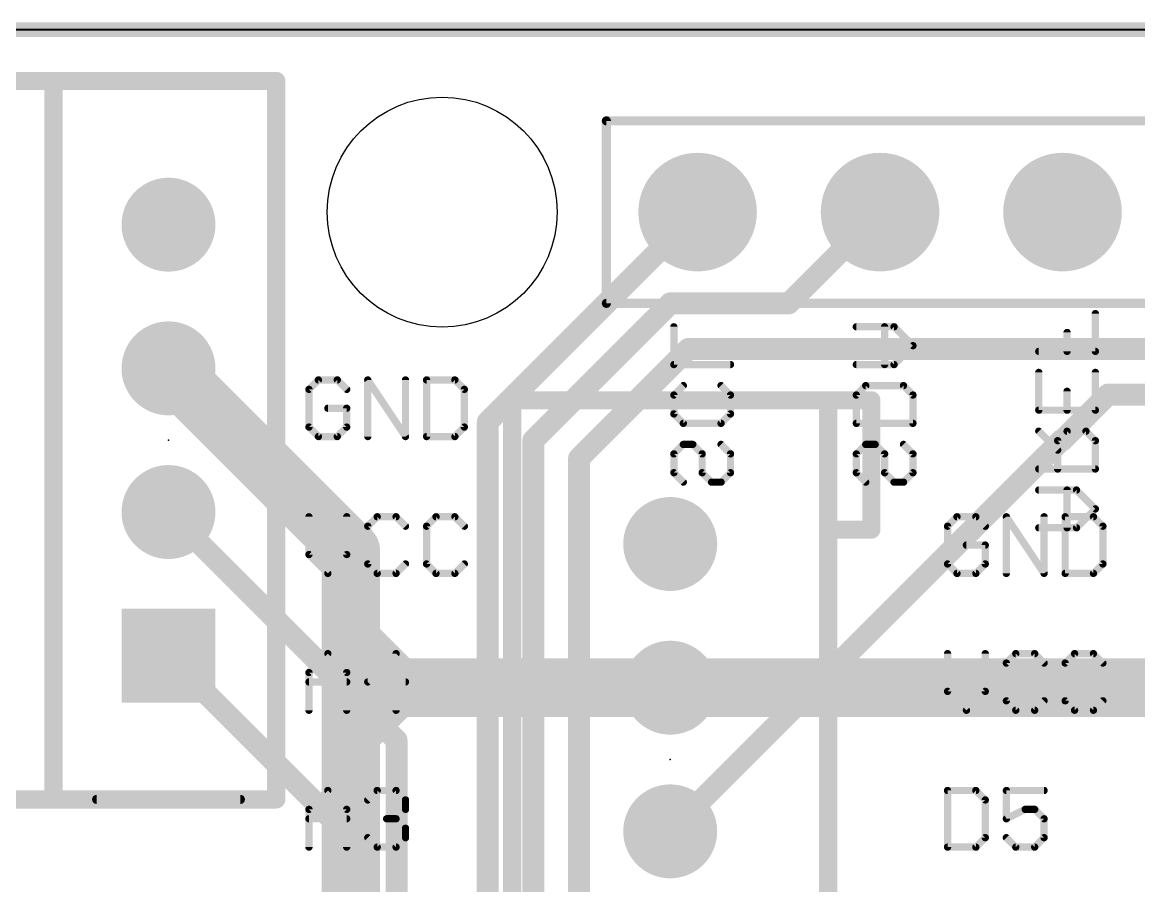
# Model space of a CAD drawing. Extents: x -0.23 to 5.5, y -0.23 to 4.66.
# Drawn here: x 0.37 to 0.982, y 1.631 to 2.104 of the extents above; entities that cross this region are included whole.
import ezdxf

# ---------------------------------------------------------------- set-up
doc = ezdxf.new("R2010")
doc.units = 0
for name, color, linetype in [('1', 14, 'CONTINUOUS'), ('16', 174, 'CONTINUOUS'), ('17', 94, 'CONTINUOUS'), ('20', 214, 'CONTINUOUS'), ('21', 251, 'CONTINUOUS'), ('22', 134, 'CONTINUOUS'), ('23', 178, 'CONTINUOUS')]:
    doc.layers.add(name, color=color, linetype=linetype)

# ---------------------------------------------------------------- blocks, each defined once
blk = doc.blocks.new('ROUNDP')
at = {"const_width": 0.5}
blk.add_lwpolyline([(0, -0.25, 1), (0, 0.25, 1), (0, -0.25)], format="xyb", dxfattribs=at)
blk = doc.blocks.new('SQUAREP')
blk.add_solid([(-0.5, -0.5), (0.5, -0.5), (-0.5, 0.5), (0.5, 0.5)])

msp = doc.modelspace()

# ---------------------------------------------------------------- linework, layer by layer
at = {"layer": '1'}
for points, const_width in [([(0, 2.1), (2.7, 2.1)], 0.008), ([(0.55, 1.81437), (0.45, 1.91437)], 0.032), ([(0.55, 1.765), (0.55, 1.81437)], 0.032), ([(0.55, 1.745), (0.55, 1.765)], 0.032), ([(0.57563, 1.73937), (0.55, 1.765)], 0.032), ([(0.55563, 1.73937), (0.55, 1.745)], 0.032), ([(0.55, 1.715), (0.55, 1.745)], 0.032), ([(0.57437, 1.73937), (0.55, 1.715)], 0.032), ([(0.57437, 1.73937), (0.55563, 1.73937)], 0.032), ([(0.57563, 1.73937), (0.57437, 1.73937)], 0.032), ([(0.725, 1.73937), (0.57563, 1.73937)], 0.032), ([(0.725, 1.73937), (1.2, 1.73937)], 0.032), ([(0.55, 1.49), (0.55, 1.715)], 0.032)]:
    msp.add_lwpolyline(points, dxfattribs=dict(at, const_width=const_width))
at = {"layer": '1', "const_width": 0.016}
for points in [[(0.455657, 1.920027, 1), (0.444343, 1.908713)], [(0.558, 1.81437, 1), (0.542, 1.81437)], [(0.544343, 1.808713, 1), (0.555657, 1.820027)], [(0.558, 1.765, 1), (0.542, 1.765)], [(0.555657, 1.770657, 1), (0.544343, 1.759343)], [(0.542, 1.765, 1), (0.558, 1.765)], [(0.555657, 1.750657, 1), (0.544343, 1.739343)], [(0.558, 1.745, 1), (0.542, 1.745)], [(0.542, 1.745, 1), (0.558, 1.745)], [(0.55563, 1.74737, 1), (0.55563, 1.73137)], [(0.549973, 1.733713, 1), (0.561287, 1.745027)], [(0.57437, 1.74737, 1), (0.57437, 1.73137)], [(0.57563, 1.74737, 1), (0.57563, 1.73137)], [(0.580027, 1.733713, 1), (0.568713, 1.745027)], [(0.569973, 1.733713, 1), (0.581287, 1.745027)], [(0.57437, 1.73137, 1), (0.57437, 1.74737)], [(0.57563, 1.73137, 1), (0.57563, 1.74737)], [(0.725, 1.74737, 1), (0.725, 1.73137)], [(0.725, 1.73137, 1), (0.725, 1.74737)], [(0.558, 1.715, 1), (0.542, 1.715)], [(0.544343, 1.720657, 1), (0.555657, 1.709343)], [(0.542, 1.715, 1), (0.558, 1.715)]]:
    msp.add_lwpolyline(points, format="xyb", dxfattribs=at)
at = {"layer": '16'}
for points, const_width in [([(0, 2.1), (2.7, 2.1)], 0.008), ([(0.74, 2), (0.625, 1.885)], 0.012), ([(0.79, 1.95), (0.84, 2)], 0.012), ([(0.65, 1.875), (0.725, 1.95)], 0.012), ([(0.725, 1.95), (0.79, 1.95)], 0.012), ([(0.675, 1.865), (0.735, 1.925)], 0.012), ([(0.735, 1.925), (1.465, 1.925)], 0.012), ([(0.94, 1.875), (0.965, 1.9)], 0.012), ([(0.965, 1.9), (1.64, 1.9)], 0.012), ([(0.625, 1.885), (0.625, 0.58189)], 0.012), ([(0.65, 1.875), (0.65, 0.63563)], 0.012), ([(0.93937, 1.875), (0.725, 1.66063)], 0.012), ([(0.93937, 1.875), (0.94, 1.875)], 0.012), ([(0.675, 1.16), (0.675, 1.865)], 0.012), ([(0.575, 1.71063), (0.45, 1.83563)], 0.012), ([(0.55, 1.65689), (0.45, 1.75689)], 0.012), ([(0.575, 0.5), (0.575, 1.71063)], 0.012), ([(0.55, 1.4), (0.55, 1.65689)], 0.012)]:
    msp.add_lwpolyline(points, dxfattribs=dict(at, const_width=const_width))
at = {"layer": '16', "const_width": 0.006}
for points in [[(0.742121, 1.997879, 1), (0.737879, 2.002121)], [(0.842121, 1.997879, 1), (0.837879, 2.002121)], [(0.725, 1.953, 1), (0.725, 1.947)], [(0.727121, 1.947879, 1), (0.722879, 1.952121)], [(0.787879, 1.952121, 1), (0.792121, 1.947879)], [(0.79, 1.947, 1), (0.79, 1.953)], [(0.735, 1.928, 1), (0.735, 1.922)], [(0.737121, 1.922879, 1), (0.732879, 1.927121)], [(0.965, 1.903, 1), (0.965, 1.897)], [(0.967121, 1.897879, 1), (0.962879, 1.902121)], [(0.628, 1.885, 1), (0.622, 1.885)], [(0.622879, 1.887121, 1), (0.627121, 1.882879)], [(0.653, 1.875, 1), (0.647, 1.875)], [(0.647879, 1.877121, 1), (0.652121, 1.872879)], [(0.93937, 1.878, 1), (0.93937, 1.872)], [(0.937879, 1.877121, 1), (0.942121, 1.872879)], [(0.941491, 1.872879, 1), (0.937249, 1.877121)], [(0.94, 1.872, 1), (0.94, 1.878)], [(0.678, 1.865, 1), (0.672, 1.865)], [(0.672879, 1.867121, 1), (0.677121, 1.862879)], [(0.452121, 1.837751, 1), (0.447879, 1.833509)], [(0.452121, 1.759011, 1), (0.447879, 1.754768)], [(0.578, 1.71063, 1), (0.572, 1.71063)], [(0.572879, 1.708509, 1), (0.577121, 1.712751)], [(0.722879, 1.662751, 1), (0.727121, 1.658509)], [(0.553, 1.65689, 1), (0.547, 1.65689)], [(0.547879, 1.654768, 1), (0.552121, 1.659011)]]:
    msp.add_lwpolyline(points, format="xyb", dxfattribs=at)
at = {"layer": '20', "const_width": 0.001}
for points in [[(0.05, 2.1), (2.5, 2.1)], [(2.65, 2.1), (0.2, 2.1)]]:
    msp.add_lwpolyline(points, dxfattribs=at)
at = {"layer": '20'}
msp.add_circle((0.6, 2), 0.063, dxfattribs=at)
at = {"layer": '21'}
for points, const_width in [([(0, 2.1), (2.54, 2.1)], 0.005), ([(0.387008, 2.07185), (0.119291, 2.07185)], 0.01), ([(0.387008, 2.07185), (0.509055, 2.07185)], 0.01), ([(0.387008, 1.67815), (0.387008, 2.07185)], 0.01), ([(0.509055, 1.67815), (0.509055, 2.07185)], 0.01), ([(0.69, 1.95), (0.69, 2.05)], 0.005), ([(0.69, 2.05), (1.69, 2.05)], 0.005), ([(1.69, 1.95), (0.69, 1.95)], 0.005), ([(0.532171, 1.908026), (0.527, 1.902855)], 0.004), ([(0.542513, 1.908026), (0.532171, 1.908026)], 0.004), ([(0.547684, 1.902855), (0.542513, 1.908026)], 0.004), ([(0.559227, 1.877), (0.559227, 1.908026)], 0.004), ([(0.559227, 1.908026), (0.579912, 1.877)], 0.004), ([(0.579912, 1.877), (0.579912, 1.908026)], 0.004), ([(0.591455, 1.908026), (0.591455, 1.877)], 0.004), ([(0.606968, 1.908026), (0.591455, 1.908026)], 0.004), ([(0.612139, 1.902855), (0.606968, 1.908026)], 0.004), ([(0.527, 1.902855), (0.527, 1.882171)], 0.004), ([(0.612139, 1.882171), (0.612139, 1.902855)], 0.004), ([(0.811614, 1.89685), (0.638386, 1.89685)], 0.01), ([(0.638386, 1.50315), (0.638386, 1.89685)], 0.01), ([(0.665945, 1.89685), (0.784055, 1.89685)], 0.01), ([(0.811614, 1.825984), (0.811614, 1.89685)], 0.01), ([(0.835236, 1.89685), (0.811614, 1.89685)], 0.01), ([(0.835236, 1.825984), (0.835236, 1.89685)], 0.01), ([(0.547684, 1.892513), (0.537342, 1.892513)], 0.004), ([(0.547684, 1.882171), (0.547684, 1.892513)], 0.004), ([(0.527, 1.882171), (0.532171, 1.877)], 0.004), ([(0.532171, 1.877), (0.542513, 1.877)], 0.004), ([(0.542513, 1.877), (0.547684, 1.882171)], 0.004), ([(0.591455, 1.877), (0.606968, 1.877)], 0.004), ([(0.606968, 1.877), (0.612139, 1.882171)], 0.004), ([(0.527, 1.833026), (0.527, 1.812342)], 0.004), ([(0.547684, 1.812342), (0.547684, 1.833026)], 0.004), ([(0.564398, 1.833026), (0.559227, 1.827855)], 0.004), ([(0.559227, 1.827855), (0.559227, 1.807171)], 0.004), ([(0.574741, 1.833026), (0.564398, 1.833026)], 0.004), ([(0.579912, 1.827855), (0.574741, 1.833026)], 0.004), ([(0.596626, 1.833026), (0.591455, 1.827855)], 0.004), ([(0.591455, 1.827855), (0.591455, 1.807171)], 0.004), ([(0.606968, 1.833026), (0.596626, 1.833026)], 0.004), ([(0.612139, 1.827855), (0.606968, 1.833026)], 0.004), ([(0.811614, 1.574016), (0.811614, 1.825984)], 0.01), ([(0.811614, 1.825984), (0.835236, 1.825984)], 0.01), ([(0.882171, 1.833026), (0.877, 1.827855)], 0.004), ([(0.877, 1.827855), (0.877, 1.807171)], 0.004), ([(0.892513, 1.833026), (0.882171, 1.833026)], 0.004), ([(0.897684, 1.827855), (0.892513, 1.833026)], 0.004), ([(0.909227, 1.802), (0.909227, 1.833026)], 0.004), ([(0.909227, 1.833026), (0.929912, 1.802)], 0.004), ([(0.929912, 1.802), (0.929912, 1.833026)], 0.004), ([(0.941455, 1.833026), (0.941455, 1.802)], 0.004), ([(0.956968, 1.833026), (0.941455, 1.833026)], 0.004), ([(0.962139, 1.827855), (0.956968, 1.833026)], 0.004), ([(0.962139, 1.807171), (0.962139, 1.827855)], 0.004), ([(0.897684, 1.817513), (0.887342, 1.817513)], 0.004), ([(0.897684, 1.807171), (0.897684, 1.817513)], 0.004), ([(0.527, 1.812342), (0.537342, 1.802)], 0.004), ([(0.537342, 1.802), (0.547684, 1.812342)], 0.004), ([(0.559227, 1.807171), (0.564398, 1.802)], 0.004), ([(0.574741, 1.802), (0.579912, 1.807171)], 0.004), ([(0.591455, 1.807171), (0.596626, 1.802)], 0.004), ([(0.606968, 1.802), (0.612139, 1.807171)], 0.004), ([(0.877, 1.807171), (0.882171, 1.802)], 0.004), ([(0.892513, 1.802), (0.897684, 1.807171)], 0.004), ([(0.956968, 1.802), (0.962139, 1.807171)], 0.004), ([(0.564398, 1.802), (0.574741, 1.802)], 0.004), ([(0.596626, 1.802), (0.606968, 1.802)], 0.004), ([(0.882171, 1.802), (0.892513, 1.802)], 0.004), ([(0.941455, 1.802), (0.956968, 1.802)], 0.004), ([(0.527, 1.747684), (0.537342, 1.758026)], 0.004), ([(0.537342, 1.758026), (0.547684, 1.747684)], 0.004), ([(0.574741, 1.758026), (0.559227, 1.742513)], 0.004), ([(0.574741, 1.727), (0.574741, 1.758026)], 0.004), ([(0.877, 1.758026), (0.877, 1.737342)], 0.004), ([(0.897684, 1.737342), (0.897684, 1.758026)], 0.004), ([(0.914398, 1.758026), (0.909227, 1.752855)], 0.004), ([(0.924741, 1.758026), (0.914398, 1.758026)], 0.004), ([(0.929912, 1.752855), (0.924741, 1.758026)], 0.004), ([(0.946626, 1.758026), (0.941455, 1.752855)], 0.004), ([(0.956968, 1.758026), (0.946626, 1.758026)], 0.004), ([(0.962139, 1.752855), (0.956968, 1.758026)], 0.004), ([(0.909227, 1.752855), (0.909227, 1.732171)], 0.004), ([(0.941455, 1.752855), (0.941455, 1.732171)], 0.004), ([(0.527, 1.727), (0.527, 1.747684)], 0.004), ([(0.527, 1.742513), (0.547684, 1.742513)], 0.004), ([(0.547684, 1.747684), (0.547684, 1.727)], 0.004), ([(0.559227, 1.742513), (0.579912, 1.742513)], 0.004), ([(0.877, 1.737342), (0.887342, 1.727)], 0.004), ([(0.887342, 1.727), (0.897684, 1.737342)], 0.004), ([(0.909227, 1.732171), (0.914398, 1.727)], 0.004), ([(0.924741, 1.727), (0.929912, 1.732171)], 0.004), ([(0.941455, 1.732171), (0.946626, 1.727)], 0.004), ([(0.956968, 1.727), (0.962139, 1.732171)], 0.004), ([(0.914398, 1.727), (0.924741, 1.727)], 0.004), ([(0.946626, 1.727), (0.956968, 1.727)], 0.004), ([(0.119291, 1.67815), (0.387008, 1.67815)], 0.01), ([(0.387008, 1.67815), (0.509055, 1.67815)], 0.01), ([(0.527, 1.672684), (0.537342, 1.683026)], 0.004), ([(0.537342, 1.683026), (0.547684, 1.672684)], 0.004), ([(0.559227, 1.677855), (0.564398, 1.683026)], 0.004), ([(0.564398, 1.683026), (0.574741, 1.683026)], 0.004), ([(0.574741, 1.683026), (0.579912, 1.677855)], 0.004), ([(0.877, 1.683026), (0.877, 1.652)], 0.004), ([(0.892513, 1.683026), (0.877, 1.683026)], 0.004), ([(0.897684, 1.677855), (0.892513, 1.683026)], 0.004), ([(0.929912, 1.683026), (0.909227, 1.683026)], 0.004), ([(0.909227, 1.683026), (0.909227, 1.667513)], 0.004), ([(0.41063, 1.67815), (0.48937, 1.67815)], 0.005), ([(0.579912, 1.677855), (0.579912, 1.672684)], 0.004), ([(0.897684, 1.657171), (0.897684, 1.677855)], 0.004), ([(0.527, 1.652), (0.527, 1.672684)], 0.004), ([(0.547684, 1.672684), (0.547684, 1.652)], 0.004), ([(0.579912, 1.672684), (0.574741, 1.667513)], 0.004), ([(0.909227, 1.667513), (0.91957, 1.672684)], 0.004), ([(0.91957, 1.672684), (0.924741, 1.672684)], 0.004), ([(0.924741, 1.672684), (0.929912, 1.667513)], 0.004), ([(0.527, 1.667513), (0.547684, 1.667513)], 0.004), ([(0.574741, 1.667513), (0.56957, 1.667513)], 0.004), ([(0.574741, 1.667513), (0.579912, 1.662342)], 0.004), ([(0.579912, 1.662342), (0.579912, 1.657171)], 0.004), ([(0.929912, 1.667513), (0.929912, 1.657171)], 0.004), ([(0.564398, 1.652), (0.559227, 1.657171)], 0.004), ([(0.579912, 1.657171), (0.574741, 1.652)], 0.004), ([(0.892513, 1.652), (0.897684, 1.657171)], 0.004), ([(0.914398, 1.652), (0.909227, 1.657171)], 0.004), ([(0.929912, 1.657171), (0.924741, 1.652)], 0.004), ([(0.574741, 1.652), (0.564398, 1.652)], 0.004), ([(0.877, 1.652), (0.892513, 1.652)], 0.004), ([(0.924741, 1.652), (0.914398, 1.652)], 0.004)]:
    msp.add_lwpolyline(points, dxfattribs=dict(at, const_width=const_width))
for points, const_width in [([(0.387008, 2.07435, 1), (0.387008, 2.06935)], 0.005), ([(0.389508, 2.07185, 1), (0.384508, 2.07185)], 0.005), ([(0.387008, 2.06935, 1), (0.387008, 2.07435)], 0.005), ([(0.511555, 2.07185, 1), (0.506555, 2.07185)], 0.005), ([(0.509055, 2.06935, 1), (0.509055, 2.07435)], 0.005), ([(0.69125, 2.05, 1), (0.68875, 2.05)], 0.0025), ([(0.69, 2.05125, 1), (0.69, 2.04875)], 0.0025), ([(0.69, 1.95125, 1), (0.69, 1.94875)], 0.0025), ([(0.68875, 1.95, 1), (0.69125, 1.95)], 0.0025), ([(0.532171, 1.909026, 1), (0.532171, 1.907026)], 0.002), ([(0.532878, 1.907319, 1), (0.531464, 1.908734)], 0.002), ([(0.54322, 1.908734, 1), (0.541806, 1.907319)], 0.002), ([(0.542513, 1.907026, 1), (0.542513, 1.909026)], 0.002), ([(0.56006, 1.908581, 1), (0.558395, 1.907472)], 0.002), ([(0.560227, 1.908026, 1), (0.558227, 1.908026)], 0.002), ([(0.580912, 1.908026, 1), (0.578912, 1.908026)], 0.002), ([(0.592455, 1.908026, 1), (0.590455, 1.908026)], 0.002), ([(0.591455, 1.909026, 1), (0.591455, 1.907026)], 0.002), ([(0.607675, 1.908734, 1), (0.606261, 1.907319)], 0.002), ([(0.606968, 1.907026, 1), (0.606968, 1.909026)], 0.002), ([(0.528, 1.902855, 1), (0.526, 1.902855)], 0.002), ([(0.526293, 1.903562, 1), (0.527707, 1.902148)], 0.002), ([(0.546977, 1.902148, 1), (0.548391, 1.903562)], 0.002), ([(0.613139, 1.902855, 1), (0.611139, 1.902855)], 0.002), ([(0.611432, 1.902148, 1), (0.612846, 1.903562)], 0.002), ([(0.638386, 1.89935, 1), (0.638386, 1.89435)], 0.005), ([(0.640886, 1.89685, 1), (0.635886, 1.89685)], 0.005), ([(0.665945, 1.89935, 1), (0.665945, 1.89435)], 0.005), ([(0.784055, 1.89435, 1), (0.784055, 1.89935)], 0.005), ([(0.814114, 1.89685, 1), (0.809114, 1.89685)], 0.005), ([(0.811614, 1.89935, 1), (0.811614, 1.89435)], 0.005), ([(0.811614, 1.89435, 1), (0.811614, 1.89935)], 0.005), ([(0.837736, 1.89685, 1), (0.832736, 1.89685)], 0.005), ([(0.835236, 1.89435, 1), (0.835236, 1.89935)], 0.005), ([(0.537342, 1.893513, 1), (0.537342, 1.891513)], 0.002), ([(0.548684, 1.892513, 1), (0.546684, 1.892513)], 0.002), ([(0.547684, 1.891513, 1), (0.547684, 1.893513)], 0.002), ([(0.527707, 1.882878, 1), (0.526293, 1.881464)], 0.002), ([(0.526, 1.882171, 1), (0.528, 1.882171)], 0.002), ([(0.532171, 1.878, 1), (0.532171, 1.876)], 0.002), ([(0.531464, 1.876293, 1), (0.532878, 1.877707)], 0.002), ([(0.541806, 1.877707, 1), (0.54322, 1.876293)], 0.002), ([(0.542513, 1.876, 1), (0.542513, 1.878)], 0.002), ([(0.546684, 1.882171, 1), (0.548684, 1.882171)], 0.002), ([(0.548391, 1.881464, 1), (0.546977, 1.882878)], 0.002), ([(0.57908, 1.876445, 1), (0.580744, 1.877555)], 0.002), ([(0.591455, 1.878, 1), (0.591455, 1.876)], 0.002), ([(0.606261, 1.877707, 1), (0.607675, 1.876293)], 0.002), ([(0.606968, 1.876, 1), (0.606968, 1.878)], 0.002), ([(0.611139, 1.882171, 1), (0.613139, 1.882171)], 0.002), ([(0.612846, 1.881464, 1), (0.611432, 1.882878)], 0.002), ([(0.558227, 1.877, 1), (0.560227, 1.877)], 0.002), ([(0.578912, 1.877, 1), (0.580912, 1.877)], 0.002), ([(0.590455, 1.877, 1), (0.592455, 1.877)], 0.002), ([(0.528, 1.833026, 1), (0.526, 1.833026)], 0.002), ([(0.548684, 1.833026, 1), (0.546684, 1.833026)], 0.002), ([(0.560227, 1.827855, 1), (0.558227, 1.827855)], 0.002), ([(0.55852, 1.828562, 1), (0.559935, 1.827148)], 0.002), ([(0.564398, 1.834026, 1), (0.564398, 1.832026)], 0.002), ([(0.565106, 1.832319, 1), (0.563691, 1.833734)], 0.002), ([(0.575448, 1.833734, 1), (0.574034, 1.832319)], 0.002), ([(0.574741, 1.832026, 1), (0.574741, 1.834026)], 0.002), ([(0.579205, 1.827148, 1), (0.580619, 1.828562)], 0.002), ([(0.592455, 1.827855, 1), (0.590455, 1.827855)], 0.002), ([(0.590748, 1.828562, 1), (0.592162, 1.827148)], 0.002), ([(0.596626, 1.834026, 1), (0.596626, 1.832026)], 0.002), ([(0.597333, 1.832319, 1), (0.595919, 1.833734)], 0.002), ([(0.607675, 1.833734, 1), (0.606261, 1.832319)], 0.002), ([(0.606968, 1.832026, 1), (0.606968, 1.834026)], 0.002), ([(0.611432, 1.827148, 1), (0.612846, 1.828562)], 0.002), ([(0.814114, 1.825984, 1), (0.809114, 1.825984)], 0.005), ([(0.811614, 1.828484, 1), (0.811614, 1.823484)], 0.005), ([(0.835236, 1.823484, 1), (0.835236, 1.828484)], 0.005), ([(0.878, 1.827855, 1), (0.876, 1.827855)], 0.002), ([(0.876293, 1.828562, 1), (0.877707, 1.827148)], 0.002), ([(0.882171, 1.834026, 1), (0.882171, 1.832026)], 0.002), ([(0.882878, 1.832319, 1), (0.881464, 1.833734)], 0.002), ([(0.89322, 1.833734, 1), (0.891806, 1.832319)], 0.002), ([(0.892513, 1.832026, 1), (0.892513, 1.834026)], 0.002), ([(0.896977, 1.827148, 1), (0.898391, 1.828562)], 0.002), ([(0.91006, 1.833581, 1), (0.908395, 1.832472)], 0.002), ([(0.910227, 1.833026, 1), (0.908227, 1.833026)], 0.002), ([(0.930912, 1.833026, 1), (0.928912, 1.833026)], 0.002), ([(0.942455, 1.833026, 1), (0.940455, 1.833026)], 0.002), ([(0.941455, 1.834026, 1), (0.941455, 1.832026)], 0.002), ([(0.957675, 1.833734, 1), (0.956261, 1.832319)], 0.002), ([(0.956968, 1.832026, 1), (0.956968, 1.834026)], 0.002), ([(0.963139, 1.827855, 1), (0.961139, 1.827855)], 0.002), ([(0.961432, 1.827148, 1), (0.962846, 1.828562)], 0.002), ([(0.809114, 1.825984, 1), (0.814114, 1.825984)], 0.005), ([(0.832736, 1.825984, 1), (0.837736, 1.825984)], 0.005), ([(0.887342, 1.818513, 1), (0.887342, 1.816513)], 0.002), ([(0.898684, 1.817513, 1), (0.896684, 1.817513)], 0.002), ([(0.897684, 1.816513, 1), (0.897684, 1.818513)], 0.002), ([(0.527707, 1.813049, 1), (0.526293, 1.811635)], 0.002), ([(0.526, 1.812342, 1), (0.528, 1.812342)], 0.002), ([(0.546684, 1.812342, 1), (0.548684, 1.812342)], 0.002), ([(0.548391, 1.811635, 1), (0.546977, 1.813049)], 0.002), ([(0.559935, 1.807878, 1), (0.55852, 1.806464)], 0.002), ([(0.558227, 1.807171, 1), (0.560227, 1.807171)], 0.002), ([(0.580619, 1.806464, 1), (0.579205, 1.807878)], 0.002), ([(0.592162, 1.807878, 1), (0.590748, 1.806464)], 0.002), ([(0.590455, 1.807171, 1), (0.592455, 1.807171)], 0.002), ([(0.612846, 1.806464, 1), (0.611432, 1.807878)], 0.002), ([(0.877707, 1.807878, 1), (0.876293, 1.806464)], 0.002), ([(0.876, 1.807171, 1), (0.878, 1.807171)], 0.002), ([(0.896684, 1.807171, 1), (0.898684, 1.807171)], 0.002), ([(0.898391, 1.806464, 1), (0.896977, 1.807878)], 0.002), ([(0.961139, 1.807171, 1), (0.963139, 1.807171)], 0.002), ([(0.962846, 1.806464, 1), (0.961432, 1.807878)], 0.002), ([(0.536635, 1.802707, 1), (0.538049, 1.801293)], 0.002), ([(0.536635, 1.801293, 1), (0.538049, 1.802707)], 0.002), ([(0.564398, 1.803, 1), (0.564398, 1.801)], 0.002), ([(0.563691, 1.801293, 1), (0.565106, 1.802707)], 0.002), ([(0.574034, 1.802707, 1), (0.575448, 1.801293)], 0.002), ([(0.574741, 1.801, 1), (0.574741, 1.803)], 0.002), ([(0.596626, 1.803, 1), (0.596626, 1.801)], 0.002), ([(0.595919, 1.801293, 1), (0.597333, 1.802707)], 0.002), ([(0.606261, 1.802707, 1), (0.607675, 1.801293)], 0.002), ([(0.606968, 1.801, 1), (0.606968, 1.803)], 0.002), ([(0.882171, 1.803, 1), (0.882171, 1.801)], 0.002), ([(0.881464, 1.801293, 1), (0.882878, 1.802707)], 0.002), ([(0.891806, 1.802707, 1), (0.89322, 1.801293)], 0.002), ([(0.892513, 1.801, 1), (0.892513, 1.803)], 0.002), ([(0.908227, 1.802, 1), (0.910227, 1.802)], 0.002), ([(0.928912, 1.802, 1), (0.930912, 1.802)], 0.002), ([(0.92908, 1.801445, 1), (0.930744, 1.802555)], 0.002), ([(0.941455, 1.803, 1), (0.941455, 1.801)], 0.002), ([(0.940455, 1.802, 1), (0.942455, 1.802)], 0.002), ([(0.956261, 1.802707, 1), (0.957675, 1.801293)], 0.002), ([(0.956968, 1.801, 1), (0.956968, 1.803)], 0.002), ([(0.538049, 1.758734, 1), (0.536635, 1.757319)], 0.002), ([(0.538049, 1.757319, 1), (0.536635, 1.758734)], 0.002), ([(0.575741, 1.758026, 1), (0.573741, 1.758026)], 0.002), ([(0.575448, 1.757319, 1), (0.574034, 1.758734)], 0.002), ([(0.878, 1.758026, 1), (0.876, 1.758026)], 0.002), ([(0.898684, 1.758026, 1), (0.896684, 1.758026)], 0.002), ([(0.914398, 1.759026, 1), (0.914398, 1.757026)], 0.002), ([(0.915106, 1.757319, 1), (0.913691, 1.758734)], 0.002), ([(0.925448, 1.758734, 1), (0.924034, 1.757319)], 0.002), ([(0.924741, 1.757026, 1), (0.924741, 1.759026)], 0.002), ([(0.946626, 1.759026, 1), (0.946626, 1.757026)], 0.002), ([(0.947333, 1.757319, 1), (0.945919, 1.758734)], 0.002), ([(0.957675, 1.758734, 1), (0.956261, 1.757319)], 0.002), ([(0.956968, 1.757026, 1), (0.956968, 1.759026)], 0.002), ([(0.910227, 1.752855, 1), (0.908227, 1.752855)], 0.002), ([(0.90852, 1.753562, 1), (0.909935, 1.752148)], 0.002), ([(0.929205, 1.752148, 1), (0.930619, 1.753562)], 0.002), ([(0.942455, 1.752855, 1), (0.940455, 1.752855)], 0.002), ([(0.940748, 1.753562, 1), (0.942162, 1.752148)], 0.002), ([(0.961432, 1.752148, 1), (0.962846, 1.753562)], 0.002), ([(0.528, 1.747684, 1), (0.526, 1.747684)], 0.002), ([(0.526293, 1.748391, 1), (0.527707, 1.746977)], 0.002), ([(0.527, 1.743513, 1), (0.527, 1.741513)], 0.002), ([(0.548684, 1.747684, 1), (0.546684, 1.747684)], 0.002), ([(0.546977, 1.746977, 1), (0.548391, 1.748391)], 0.002), ([(0.547684, 1.741513, 1), (0.547684, 1.743513)], 0.002), ([(0.559227, 1.743513, 1), (0.559227, 1.741513)], 0.002), ([(0.55852, 1.74322, 1), (0.559935, 1.741806)], 0.002), ([(0.579912, 1.741513, 1), (0.579912, 1.743513)], 0.002), ([(0.877707, 1.738049, 1), (0.876293, 1.736635)], 0.002), ([(0.876, 1.737342, 1), (0.878, 1.737342)], 0.002), ([(0.896684, 1.737342, 1), (0.898684, 1.737342)], 0.002), ([(0.898391, 1.736635, 1), (0.896977, 1.738049)], 0.002), ([(0.909935, 1.732878, 1), (0.90852, 1.731464)], 0.002), ([(0.908227, 1.732171, 1), (0.910227, 1.732171)], 0.002), ([(0.930619, 1.731464, 1), (0.929205, 1.732878)], 0.002), ([(0.942162, 1.732878, 1), (0.940748, 1.731464)], 0.002), ([(0.940455, 1.732171, 1), (0.942455, 1.732171)], 0.002), ([(0.962846, 1.731464, 1), (0.961432, 1.732878)], 0.002), ([(0.526, 1.727, 1), (0.528, 1.727)], 0.002), ([(0.546684, 1.727, 1), (0.548684, 1.727)], 0.002), ([(0.573741, 1.727, 1), (0.575741, 1.727)], 0.002), ([(0.886635, 1.727707, 1), (0.888049, 1.726293)], 0.002), ([(0.886635, 1.726293, 1), (0.888049, 1.727707)], 0.002), ([(0.914398, 1.728, 1), (0.914398, 1.726)], 0.002), ([(0.913691, 1.726293, 1), (0.915106, 1.727707)], 0.002), ([(0.924034, 1.727707, 1), (0.925448, 1.726293)], 0.002), ([(0.924741, 1.726, 1), (0.924741, 1.728)], 0.002), ([(0.946626, 1.728, 1), (0.946626, 1.726)], 0.002), ([(0.945919, 1.726293, 1), (0.947333, 1.727707)], 0.002), ([(0.956261, 1.727707, 1), (0.957675, 1.726293)], 0.002), ([(0.956968, 1.726, 1), (0.956968, 1.728)], 0.002), ([(0.387008, 1.68065, 1), (0.387008, 1.67565)], 0.005), ([(0.387008, 1.67565, 1), (0.387008, 1.68065)], 0.005), ([(0.509055, 1.67565, 1), (0.509055, 1.68065)], 0.005), ([(0.538049, 1.683734, 1), (0.536635, 1.682319)], 0.002), ([(0.538049, 1.682319, 1), (0.536635, 1.683734)], 0.002), ([(0.564398, 1.684026, 1), (0.564398, 1.682026)], 0.002), ([(0.565106, 1.682319, 1), (0.563691, 1.683734)], 0.002), ([(0.575448, 1.683734, 1), (0.574034, 1.682319)], 0.002), ([(0.574741, 1.682026, 1), (0.574741, 1.684026)], 0.002), ([(0.878, 1.683026, 1), (0.876, 1.683026)], 0.002), ([(0.877, 1.684026, 1), (0.877, 1.682026)], 0.002), ([(0.89322, 1.683734, 1), (0.891806, 1.682319)], 0.002), ([(0.892513, 1.682026, 1), (0.892513, 1.684026)], 0.002), ([(0.909227, 1.684026, 1), (0.909227, 1.682026)], 0.002), ([(0.910227, 1.683026, 1), (0.908227, 1.683026)], 0.002), ([(0.929912, 1.682026, 1), (0.929912, 1.684026)], 0.002), ([(0.384508, 1.67815, 1), (0.389508, 1.67815)], 0.005), ([(0.41063, 1.6794, 1), (0.41063, 1.6769)], 0.0025), ([(0.48937, 1.6769, 1), (0.48937, 1.6794)], 0.0025), ([(0.506555, 1.67815, 1), (0.511555, 1.67815)], 0.005), ([(0.55852, 1.678562, 1), (0.559935, 1.677148)], 0.002), ([(0.580912, 1.677855, 1), (0.578912, 1.677855)], 0.002), ([(0.579205, 1.677148, 1), (0.580619, 1.678562)], 0.002), ([(0.898684, 1.677855, 1), (0.896684, 1.677855)], 0.002), ([(0.896977, 1.677148, 1), (0.898391, 1.678562)], 0.002), ([(0.528, 1.672684, 1), (0.526, 1.672684)], 0.002), ([(0.526293, 1.673391, 1), (0.527707, 1.671977)], 0.002), ([(0.548684, 1.672684, 1), (0.546684, 1.672684)], 0.002), ([(0.546977, 1.671977, 1), (0.548391, 1.673391)], 0.002), ([(0.578912, 1.672684, 1), (0.580912, 1.672684)], 0.002), ([(0.580619, 1.671977, 1), (0.579205, 1.673391)], 0.002), ([(0.91957, 1.673684, 1), (0.91957, 1.671684)], 0.002), ([(0.920017, 1.67179, 1), (0.919122, 1.673579)], 0.002), ([(0.925448, 1.673391, 1), (0.924034, 1.671977)], 0.002), ([(0.924741, 1.671684, 1), (0.924741, 1.673684)], 0.002), ([(0.527, 1.668513, 1), (0.527, 1.666513)], 0.002), ([(0.547684, 1.666513, 1), (0.547684, 1.668513)], 0.002), ([(0.56957, 1.668513, 1), (0.56957, 1.666513)], 0.002), ([(0.575448, 1.66822, 1), (0.574034, 1.666806)], 0.002), ([(0.574034, 1.66822, 1), (0.575448, 1.666806)], 0.002), ([(0.574741, 1.666513, 1), (0.574741, 1.668513)], 0.002), ([(0.580912, 1.662342, 1), (0.578912, 1.662342)], 0.002), ([(0.90878, 1.668408, 1), (0.909675, 1.666619)], 0.002), ([(0.908227, 1.667513, 1), (0.910227, 1.667513)], 0.002), ([(0.930912, 1.667513, 1), (0.928912, 1.667513)], 0.002), ([(0.929205, 1.666806, 1), (0.930619, 1.66822)], 0.002), ([(0.559935, 1.657878, 1), (0.55852, 1.656464)], 0.002), ([(0.578912, 1.657171, 1), (0.580912, 1.657171)], 0.002), ([(0.579205, 1.661635, 1), (0.580619, 1.663049)], 0.002), ([(0.580619, 1.656464, 1), (0.579205, 1.657878)], 0.002), ([(0.896684, 1.657171, 1), (0.898684, 1.657171)], 0.002), ([(0.898391, 1.656464, 1), (0.896977, 1.657878)], 0.002), ([(0.909935, 1.657878, 1), (0.90852, 1.656464)], 0.002), ([(0.928912, 1.657171, 1), (0.930912, 1.657171)], 0.002), ([(0.930619, 1.656464, 1), (0.929205, 1.657878)], 0.002), ([(0.526, 1.652, 1), (0.528, 1.652)], 0.002), ([(0.546684, 1.652, 1), (0.548684, 1.652)], 0.002), ([(0.564398, 1.653, 1), (0.564398, 1.651)], 0.002), ([(0.563691, 1.651293, 1), (0.565106, 1.652707)], 0.002), ([(0.574034, 1.652707, 1), (0.575448, 1.651293)], 0.002), ([(0.574741, 1.651, 1), (0.574741, 1.653)], 0.002), ([(0.877, 1.653, 1), (0.877, 1.651)], 0.002), ([(0.876, 1.652, 1), (0.878, 1.652)], 0.002), ([(0.891806, 1.652707, 1), (0.89322, 1.651293)], 0.002), ([(0.892513, 1.651, 1), (0.892513, 1.653)], 0.002), ([(0.914398, 1.653, 1), (0.914398, 1.651)], 0.002), ([(0.913691, 1.651293, 1), (0.915106, 1.652707)], 0.002), ([(0.924034, 1.652707, 1), (0.925448, 1.651293)], 0.002), ([(0.924741, 1.651, 1), (0.924741, 1.653)], 0.002)]:
    msp.add_lwpolyline(points, format="xyb", dxfattribs=dict(at, const_width=const_width))
at = {"layer": '22', "const_width": 0.004}
for points in [[(0.958026, 1.923682), (0.958026, 1.944367)], [(0.727, 1.916455), (0.727, 1.937139)], [(0.847684, 1.937139), (0.827, 1.937139)], [(0.842513, 1.916455), (0.842513, 1.937139)], [(0.858026, 1.926797), (0.847684, 1.937139)], [(0.942513, 1.923682), (0.942513, 1.934025)], [(0.847684, 1.916455), (0.858026, 1.926797)], [(0.927, 1.923682), (0.958026, 1.923682)], [(0.758026, 1.916455), (0.727, 1.916455)], [(0.827, 1.916455), (0.847684, 1.916455)], [(0.927, 1.891455), (0.927, 1.912139)], [(0.958026, 1.912139), (0.958026, 1.891455)], [(0.727, 1.899741), (0.732171, 1.904912)], [(0.752855, 1.904912), (0.758026, 1.899741)], [(0.827, 1.899741), (0.832171, 1.904912)], [(0.832171, 1.904912), (0.852855, 1.904912)], [(0.852855, 1.904912), (0.858026, 1.899741)], [(0.942513, 1.891455), (0.942513, 1.901797)], [(0.727, 1.889398), (0.727, 1.899741)], [(0.758026, 1.899741), (0.758026, 1.889398)], [(0.827, 1.884227), (0.827, 1.899741)], [(0.858026, 1.899741), (0.858026, 1.884227)], [(0.732171, 1.884227), (0.727, 1.889398)], [(0.758026, 1.889398), (0.752855, 1.884227)], [(0.958026, 1.891455), (0.927, 1.891455)], [(0.752855, 1.884227), (0.732171, 1.884227)], [(0.858026, 1.884227), (0.827, 1.884227)], [(0.937342, 1.86957), (0.927, 1.879912)], [(0.942513, 1.879912), (0.937342, 1.874741)], [(0.952855, 1.879912), (0.942513, 1.879912)], [(0.958026, 1.874741), (0.952855, 1.879912)], [(0.732171, 1.872684), (0.727, 1.867513)], [(0.737342, 1.872684), (0.732171, 1.872684)], [(0.742513, 1.867513), (0.737342, 1.872684)], [(0.752855, 1.872684), (0.758026, 1.867513)], [(0.832171, 1.872684), (0.827, 1.867513)], [(0.837342, 1.872684), (0.832171, 1.872684)], [(0.842513, 1.867513), (0.837342, 1.872684)], [(0.852855, 1.872684), (0.858026, 1.867513)], [(0.937342, 1.874741), (0.937342, 1.859227)], [(0.958026, 1.859227), (0.958026, 1.874741)], [(0.727, 1.867513), (0.727, 1.857171)], [(0.742513, 1.857171), (0.742513, 1.867513)], [(0.758026, 1.867513), (0.758026, 1.857171)], [(0.827, 1.867513), (0.827, 1.857171)], [(0.842513, 1.857171), (0.842513, 1.867513)], [(0.858026, 1.867513), (0.858026, 1.857171)], [(0.927, 1.859227), (0.958026, 1.859227)], [(0.727, 1.857171), (0.732171, 1.852)], [(0.747684, 1.852), (0.742513, 1.857171)], [(0.752855, 1.852), (0.747684, 1.852)], [(0.758026, 1.857171), (0.752855, 1.852)], [(0.827, 1.857171), (0.832171, 1.852)], [(0.847684, 1.852), (0.842513, 1.857171)], [(0.852855, 1.852), (0.847684, 1.852)], [(0.858026, 1.857171), (0.852855, 1.852)], [(0.947684, 1.847684), (0.927, 1.847684)], [(0.942513, 1.827), (0.942513, 1.847684)], [(0.958026, 1.837342), (0.947684, 1.847684)], [(0.947684, 1.827), (0.958026, 1.837342)], [(0.927, 1.827), (0.947684, 1.827)]]:
    msp.add_lwpolyline(points, dxfattribs=at)
at = {"layer": '22', "const_width": 0.002}
for points in [[(0.959026, 1.944367, 1), (0.957026, 1.944367)], [(0.728, 1.937139, 1), (0.726, 1.937139)], [(0.827, 1.938139, 1), (0.827, 1.936139)], [(0.843513, 1.937139, 1), (0.841513, 1.937139)], [(0.848391, 1.937846, 1), (0.846977, 1.936432)], [(0.847684, 1.936139, 1), (0.847684, 1.938139)], [(0.943513, 1.934025, 1), (0.941513, 1.934025)], [(0.858734, 1.92609, 1), (0.857319, 1.927504)], [(0.857319, 1.92609, 1), (0.858734, 1.927504)], [(0.927, 1.924682, 1), (0.927, 1.922682)], [(0.941513, 1.923682, 1), (0.943513, 1.923682)], [(0.957026, 1.923682, 1), (0.959026, 1.923682)], [(0.958026, 1.922682, 1), (0.958026, 1.924682)], [(0.727, 1.917455, 1), (0.727, 1.915455)], [(0.726, 1.916455, 1), (0.728, 1.916455)], [(0.758026, 1.915455, 1), (0.758026, 1.917455)], [(0.827, 1.917455, 1), (0.827, 1.915455)], [(0.841513, 1.916455, 1), (0.843513, 1.916455)], [(0.846977, 1.917162, 1), (0.848391, 1.915748)], [(0.847684, 1.915455, 1), (0.847684, 1.917455)], [(0.928, 1.912139, 1), (0.926, 1.912139)], [(0.959026, 1.912139, 1), (0.957026, 1.912139)], [(0.732878, 1.904205, 1), (0.731464, 1.905619)], [(0.753562, 1.905619, 1), (0.752148, 1.904205)], [(0.832171, 1.905912, 1), (0.832171, 1.903912)], [(0.832878, 1.904205, 1), (0.831464, 1.905619)], [(0.853562, 1.905619, 1), (0.852148, 1.904205)], [(0.852855, 1.903912, 1), (0.852855, 1.905912)], [(0.943513, 1.901797, 1), (0.941513, 1.901797)], [(0.728, 1.899741, 1), (0.726, 1.899741)], [(0.726293, 1.900448, 1), (0.727707, 1.899034)], [(0.759026, 1.899741, 1), (0.757026, 1.899741)], [(0.757319, 1.899034, 1), (0.758734, 1.900448)], [(0.828, 1.899741, 1), (0.826, 1.899741)], [(0.826293, 1.900448, 1), (0.827707, 1.899034)], [(0.859026, 1.899741, 1), (0.857026, 1.899741)], [(0.857319, 1.899034, 1), (0.858734, 1.900448)], [(0.727707, 1.890106, 1), (0.726293, 1.888691)], [(0.758734, 1.888691, 1), (0.757319, 1.890106)], [(0.927, 1.892455, 1), (0.927, 1.890455)], [(0.926, 1.891455, 1), (0.928, 1.891455)], [(0.941513, 1.891455, 1), (0.943513, 1.891455)], [(0.957026, 1.891455, 1), (0.959026, 1.891455)], [(0.958026, 1.890455, 1), (0.958026, 1.892455)], [(0.726, 1.889398, 1), (0.728, 1.889398)], [(0.732171, 1.885227, 1), (0.732171, 1.883227)], [(0.731464, 1.88352, 1), (0.732878, 1.884935)], [(0.752148, 1.884935, 1), (0.753562, 1.88352)], [(0.752855, 1.883227, 1), (0.752855, 1.885227)], [(0.757026, 1.889398, 1), (0.759026, 1.889398)], [(0.827, 1.885227, 1), (0.827, 1.883227)], [(0.826, 1.884227, 1), (0.828, 1.884227)], [(0.857026, 1.884227, 1), (0.859026, 1.884227)], [(0.858026, 1.883227, 1), (0.858026, 1.885227)], [(0.927707, 1.880619, 1), (0.926293, 1.879205)], [(0.942513, 1.880912, 1), (0.942513, 1.878912)], [(0.94322, 1.879205, 1), (0.941806, 1.880619)], [(0.953562, 1.880619, 1), (0.952148, 1.879205)], [(0.952855, 1.878912, 1), (0.952855, 1.880912)], [(0.732171, 1.873684, 1), (0.732171, 1.871684)], [(0.732878, 1.871977, 1), (0.731464, 1.873391)], [(0.738049, 1.873391, 1), (0.736635, 1.871977)], [(0.737342, 1.871684, 1), (0.737342, 1.873684)], [(0.753562, 1.873391, 1), (0.752148, 1.871977)], [(0.832171, 1.873684, 1), (0.832171, 1.871684)], [(0.832878, 1.871977, 1), (0.831464, 1.873391)], [(0.838049, 1.873391, 1), (0.836635, 1.871977)], [(0.837342, 1.871684, 1), (0.837342, 1.873684)], [(0.853562, 1.873391, 1), (0.852148, 1.871977)], [(0.938342, 1.874741, 1), (0.936342, 1.874741)], [(0.936635, 1.875448, 1), (0.938049, 1.874034)], [(0.959026, 1.874741, 1), (0.957026, 1.874741)], [(0.957319, 1.874034, 1), (0.958734, 1.875448)], [(0.728, 1.867513, 1), (0.726, 1.867513)], [(0.726293, 1.86822, 1), (0.727707, 1.866806)], [(0.743513, 1.867513, 1), (0.741513, 1.867513)], [(0.741806, 1.866806, 1), (0.74322, 1.86822)], [(0.759026, 1.867513, 1), (0.757026, 1.867513)], [(0.757319, 1.866806, 1), (0.758734, 1.86822)], [(0.828, 1.867513, 1), (0.826, 1.867513)], [(0.826293, 1.86822, 1), (0.827707, 1.866806)], [(0.843513, 1.867513, 1), (0.841513, 1.867513)], [(0.841806, 1.866806, 1), (0.84322, 1.86822)], [(0.859026, 1.867513, 1), (0.857026, 1.867513)], [(0.857319, 1.866806, 1), (0.858734, 1.86822)], [(0.936635, 1.868863, 1), (0.938049, 1.870277)], [(0.927, 1.860227, 1), (0.927, 1.858227)], [(0.936342, 1.859227, 1), (0.938342, 1.859227)], [(0.957026, 1.859227, 1), (0.959026, 1.859227)], [(0.958026, 1.858227, 1), (0.958026, 1.860227)], [(0.727707, 1.857878, 1), (0.726293, 1.856464)], [(0.726, 1.857171, 1), (0.728, 1.857171)], [(0.74322, 1.857878, 1), (0.741806, 1.856464)], [(0.741513, 1.857171, 1), (0.743513, 1.857171)], [(0.747684, 1.853, 1), (0.747684, 1.851)], [(0.752855, 1.851, 1), (0.752855, 1.853)], [(0.757026, 1.857171, 1), (0.759026, 1.857171)], [(0.758734, 1.856464, 1), (0.757319, 1.857878)], [(0.827707, 1.857878, 1), (0.826293, 1.856464)], [(0.826, 1.857171, 1), (0.828, 1.857171)], [(0.84322, 1.857878, 1), (0.841806, 1.856464)], [(0.841513, 1.857171, 1), (0.843513, 1.857171)], [(0.847684, 1.853, 1), (0.847684, 1.851)], [(0.852855, 1.851, 1), (0.852855, 1.853)], [(0.857026, 1.857171, 1), (0.859026, 1.857171)], [(0.858734, 1.856464, 1), (0.857319, 1.857878)], [(0.731464, 1.851293, 1), (0.732878, 1.852707)], [(0.746977, 1.851293, 1), (0.748391, 1.852707)], [(0.752148, 1.852707, 1), (0.753562, 1.851293)], [(0.831464, 1.851293, 1), (0.832878, 1.852707)], [(0.846977, 1.851293, 1), (0.848391, 1.852707)], [(0.852148, 1.852707, 1), (0.853562, 1.851293)], [(0.927, 1.848684, 1), (0.927, 1.846684)], [(0.943513, 1.847684, 1), (0.941513, 1.847684)], [(0.948391, 1.848391, 1), (0.946977, 1.846977)], [(0.947684, 1.846684, 1), (0.947684, 1.848684)], [(0.958734, 1.836635, 1), (0.957319, 1.838049)], [(0.957319, 1.836635, 1), (0.958734, 1.838049)], [(0.927, 1.828, 1), (0.927, 1.826)], [(0.941513, 1.827, 1), (0.943513, 1.827)], [(0.946977, 1.827707, 1), (0.948391, 1.826293)], [(0.947684, 1.826, 1), (0.947684, 1.828)]]:
    msp.add_lwpolyline(points, format="xyb", dxfattribs=at)
at = {"layer": '23'}
for p in [(0.45, 1.875), (0.725, 1.7)]:
    msp.add_point(p, dxfattribs=at)

# ---------------------------------------------------------------- block references
at = {"layer": '17', "xscale": 0.065, "yscale": 0.065}
for p in [(0.74, 2), (0.74, 2), (0.84, 2), (0.84, 2), (0.94, 2), (0.94, 2)]:
    msp.add_blockref('ROUNDP', p, dxfattribs=at)
at = {"layer": '17', "xscale": 0.051496, "yscale": 0.051496, "rotation": 90}
for name, p in [('ROUNDP', (0.45, 1.99311)), ('ROUNDP', (0.45, 1.99311)), ('ROUNDP', (0.45, 1.91437)), ('ROUNDP', (0.45, 1.91437)), ('ROUNDP', (0.45, 1.83563)), ('ROUNDP', (0.45, 1.83563)), ('ROUNDP', (0.725, 1.81811)), ('ROUNDP', (0.725, 1.81811)), ('SQUAREP', (0.45, 1.75689)), ('SQUAREP', (0.45, 1.75689)), ('ROUNDP', (0.725, 1.73937)), ('ROUNDP', (0.725, 1.73937)), ('ROUNDP', (0.725, 1.66063)), ('ROUNDP', (0.725, 1.66063))]:
    msp.add_blockref(name, p, dxfattribs=at)

doc.saveas('drawing.dxf')
